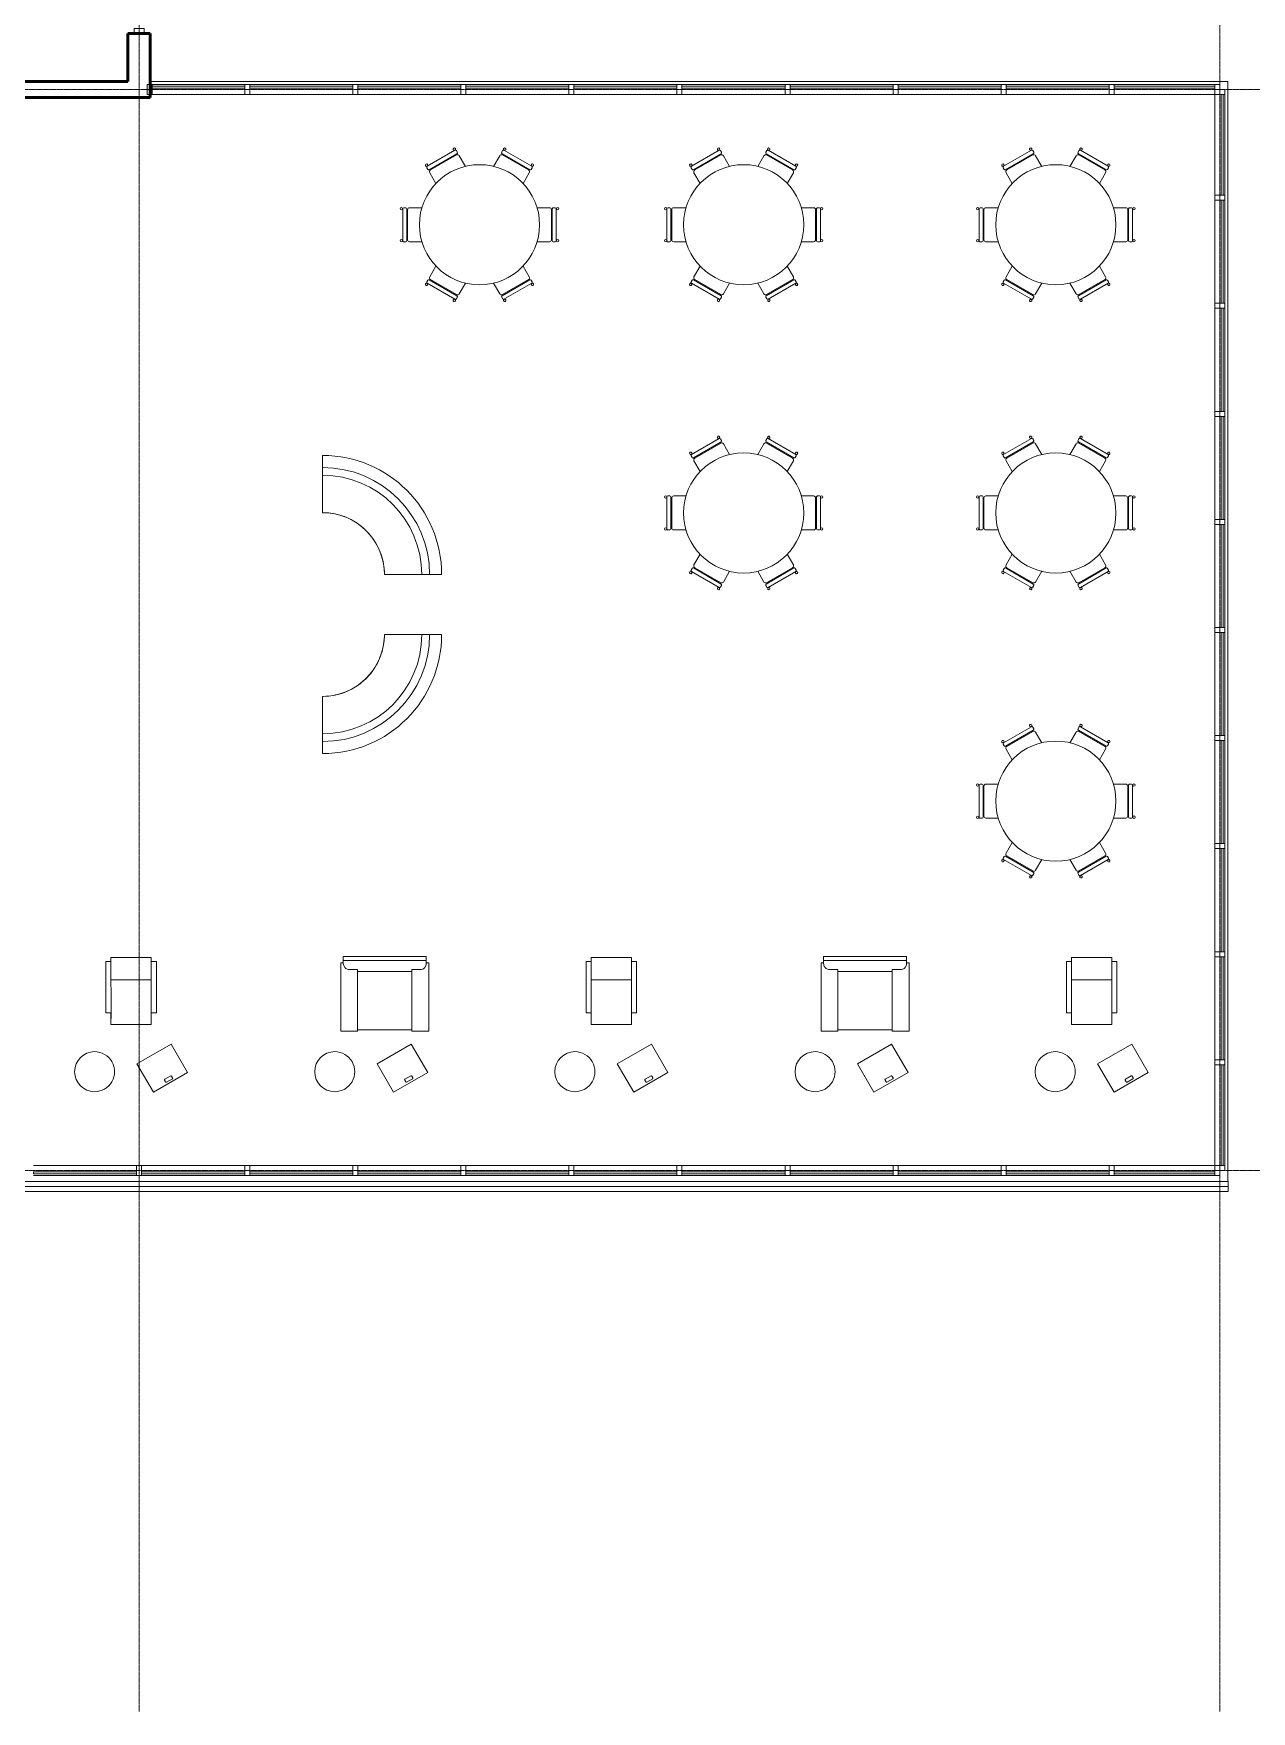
# Model space of a CAD drawing. Header units: inches. Extents: x -1714 to 6424, y -1550 to 970.
# Drawn here: x 702 to 1311, y -1043 to -205 of the extents above; entities that cross this region are included whole.
import ezdxf

# ---------------------------------------------------------------- set-up
doc = ezdxf.new("R2010")
doc.units = ezdxf.units.IN
doc.header["$MEASUREMENT"] = 0
doc.linetypes.add('Grid Line 1_2_', pattern=[0.875, 0.5, -0.125, 0.125, -0.125])
for name, color, linetype, lineweight in [('A-FLOR', 192, 'Continuous', 13), ('A-GENM', 13, 'Continuous', 9), ('A-GLAZ-CURT', 52, 'Continuous', 9), ('A-GLAZ-CWMG', 51, 'Continuous', 9), ('A-WALL', 113, 'Continuous', 13), ('I-FURN', 30, 'Continuous', 9), ('Q-SPCQ', 91, 'Continuous', 9), ('S-BEAM', 12, 'Continuous', 9), ('S-GRID', 1, 'Continuous', 9)]:
    doc.layers.add(name, color=color, linetype=linetype, lineweight=lineweight)

# ---------------------------------------------------------------- blocks, each defined once
blk = doc.blocks.new('System Panel - Glazed-1345550-L1 - Architectural')
at = {"layer": 'A-GLAZ-CURT', "lineweight": 13}
for p, q in [((23.125, 1.75), (-23.125, 1.75)), ((-23.125, 1.75), (-23.125, 0.75)), ((-23.125, 0.75), (23.125, 0.75)), ((23.125, 0.75), (23.125, 1.75))]:
    blk.add_line(p, q, dxfattribs=at)
blk = doc.blocks.new('System Panel - Glazed-1339840-L1 - Architectural')
at = {"layer": 'A-GLAZ-CURT', "lineweight": 13}
for p, q in [((25.125, 1.75), (-25.125, 1.75)), ((-25.125, 1.75), (-25.125, 0.75)), ((-25.125, 0.75), (25.125, 0.75)), ((25.125, 0.75), (25.125, 1.75))]:
    blk.add_line(p, q, dxfattribs=at)
blk = doc.blocks.new('System Panel - Glazed-1332335-L1 - Architectural')
at = {"layer": 'A-GLAZ-CURT', "lineweight": 13}
for p, q in [((25.125, 1.75), (-25.125, 1.75)), ((-25.125, 1.75), (-25.125, 0.75)), ((-25.125, 0.75), (25.125, 0.75)), ((25.125, 0.75), (25.125, 1.75))]:
    blk.add_line(p, q, dxfattribs=at)
blk = doc.blocks.new('System Panel - Glazed-1332336-L1 - Architectural')
at = {"layer": 'A-GLAZ-CURT', "lineweight": 13}
for p, q in [((25.75, 1.75), (-25.75, 1.75)), ((-25.75, 1.75), (-25.75, 0.75)), ((-25.75, 0.75), (25.75, 0.75)), ((25.75, 0.75), (25.75, 1.75))]:
    blk.add_line(p, q, dxfattribs=at)
blk = doc.blocks.new('System Panel - Glazed-1332247-L1 - Architectural')
at = {"layer": 'A-GLAZ-CURT', "lineweight": 13}
for p, q in [((25.75, 1.75), (-25.75, 1.75)), ((-25.75, 1.75), (-25.75, 0.75)), ((-25.75, 0.75), (25.75, 0.75)), ((25.75, 0.75), (25.75, 1.75))]:
    blk.add_line(p, q, dxfattribs=at)
blk = doc.blocks.new('System Panel - Glazed-1332286-L1 - Architectural')
at = {"layer": 'A-GLAZ-CURT', "lineweight": 13}
for p, q in [((25.125, 1.75), (-25.125, 1.75)), ((-25.125, 1.75), (-25.125, 0.75)), ((-25.125, 0.75), (25.125, 0.75)), ((25.125, 0.75), (25.125, 1.75))]:
    blk.add_line(p, q, dxfattribs=at)
blk = doc.blocks.new('Rectangular Mullion - 2_5_ x 5_ rectangular-1332245-L1 - Architectural')
at = {"layer": 'A-GLAZ-CWMG'}
for p, q in [((1292.65, -339.54), (1292.65, -288.04)), ((1297.65, -288.04), (1297.65, -339.54))]:
    blk.add_line(p, q, dxfattribs=at)
blk = doc.blocks.new('Rectangular Mullion - 2_5_ x 5_ rectangular-1332264-L1 - Architectural')
at = {"layer": 'A-GLAZ-CWMG'}
for p, q in [((1292.65, -770.29), (1292.65, -720.04)), ((1297.65, -720.04), (1297.65, -770.29))]:
    blk.add_line(p, q, dxfattribs=at)
blk = doc.blocks.new('Rectangular Mullion - 2_5_ x 5_ rectangular-1332234-L1 - Architectural')
at = {"layer": 'A-GLAZ-CWMG', "lineweight": 20}
for p, q in [((-1.25, 2.5), (1.25, 2.5)), ((-1.25, -2.5), (-1.25, 2.5)), ((1.25, 2.5), (1.25, -2.5)), ((1.25, -2.5), (-1.25, -2.5))]:
    blk.add_line(p, q, dxfattribs=at)
blk = doc.blocks.new('Rectangular Mullion - 2_5_ x 5_ rectangular-1332267-L1 - Architectural')
at = {"layer": 'A-GLAZ-CWMG', "lineweight": 20}
for p, q in [((0, 2.5), (-2.5, 2.5)), ((-2.5, 2.5), (-2.5, -2.5)), ((0, -2.5), (0, 2.5)), ((-2.5, -2.5), (0, -2.5))]:
    blk.add_line(p, q, dxfattribs=at)
blk = doc.blocks.new('Rectangular Mullion - 2_5_ x 5_ rectangular-1332277-L1 - Architectural')
at = {"layer": 'A-GLAZ-CWMG', "lineweight": 20}
for p, q in [((-2.5, 2.5), (0, 2.5)), ((-2.5, -2.5), (-2.5, 2.5)), ((0, 2.5), (0, -2.5)), ((0, -2.5), (-2.5, -2.5))]:
    blk.add_line(p, q, dxfattribs=at)
blk = doc.blocks.new('Rectangular Mullion - 2_5_ x 5_ rectangular-1332330-L1 - Architectural')
at = {"layer": 'A-GLAZ-CWMG'}
for p, q in [((1292.65, -393.54), (1292.65, -342.04)), ((1297.65, -393.54), (1297.65, -342.04))]:
    blk.add_line(p, q, dxfattribs=at)
blk = doc.blocks.new('Rectangular Mullion - 2_5_ x 5_ rectangular-1332334-L1 - Architectural')
at = {"layer": 'A-GLAZ-CWMG'}
for p, q in [((1292.65, -285.54), (1292.65, -235.29)), ((1297.65, -285.54), (1297.65, -235.29))]:
    blk.add_line(p, q, dxfattribs=at)
blk = doc.blocks.new('System Panel - Glazed-1339775-L1 - Architectural')
at = {"layer": 'A-GLAZ-CURT', "lineweight": 13}
for p, q in [((25.75, 1.75), (-25.75, 1.75)), ((-25.75, 1.75), (-25.75, 0.75)), ((-25.75, 0.75), (25.75, 0.75)), ((25.75, 0.75), (25.75, 1.75))]:
    blk.add_line(p, q, dxfattribs=at)
blk = doc.blocks.new('System Panel - Glazed-1339728-L1 - Architectural')
at = {"layer": 'A-GLAZ-CURT', "lineweight": 13}
for p, q in [((25.75, 1.75), (-25.75, 1.75)), ((-25.75, 1.75), (-25.75, 0.75)), ((-25.75, 0.75), (25.75, 0.75)), ((25.75, 0.75), (25.75, 1.75))]:
    blk.add_line(p, q, dxfattribs=at)
blk = doc.blocks.new('Rectangular Mullion - 2_5_ x 5_ rectangular-1339831-L1 - Architectural')
at = {"layer": 'A-GLAZ-CWMG', "lineweight": 20}
for p, q in [((0, 2.5), (-2.5, 2.5)), ((-2.5, 2.5), (-2.5, -2.5)), ((0, -2.5), (0, 2.5)), ((-2.5, -2.5), (0, -2.5))]:
    blk.add_line(p, q, dxfattribs=at)
blk = doc.blocks.new('Rectangular Mullion - 2_5_ x 5_ rectangular-1339687-L1 - Architectural')
at = {"layer": 'A-GLAZ-CWMG', "lineweight": 20}
for p, q in [((-1.25, 2.5), (1.25, 2.5)), ((-1.25, -2.5), (-1.25, 2.5)), ((1.25, 2.5), (1.25, -2.5)), ((1.25, -2.5), (-1.25, -2.5))]:
    blk.add_line(p, q, dxfattribs=at)
blk = doc.blocks.new('Rectangular Mullion - 2_5_ x 5_ rectangular-1345549-L1 - Architectural')
at = {"layer": 'A-GLAZ-CWMG'}
for p, q in [((807.9, -230.29), (761.65, -230.29)), ((807.9, -235.29), (761.65, -235.29))]:
    blk.add_line(p, q, dxfattribs=at)
blk = doc.blocks.new('Rectangular Mullion - 2_5_ x 5_ rectangular-1361191-L1 - Architectural')
at = {"layer": 'A-GLAZ-CWMG', "lineweight": 20}
for p, q in [((0, 2.5), (-2.5, 2.5)), ((-2.5, 2.5), (-2.5, -2.5)), ((0, -2.5), (0, 2.5)), ((-2.5, -2.5), (0, -2.5))]:
    blk.add_line(p, q, dxfattribs=at)
blk = doc.blocks.new('Kawneer Versoleil Sunshade - 6_ Blade At 5_-1418622-L1 - Architectural')
at = {"layer": 'A-GENM'}
for p, q in [((723.41, 2.5), (-716.79, 2.5)), ((723.41, 2.5), (-716.79, 2.5)), ((723.41, -2.5), (723.41, 2.5)), ((-716.79, -2.5), (723.41, -2.5))]:
    blk.add_line(p, q, dxfattribs=at)
at = {"layer": 'S-BEAM'}
for p, q in [((723.41, 2.5), (-716.79, 2.5)), ((-716.79, 0), (723.41, 0)), ((723.41, -2.5), (723.41, 2.5)), ((-716.79, -2.5), (723.41, -2.5))]:
    blk.add_line(p, q, dxfattribs=at)
blk = doc.blocks.new('Chair _1_ - Chair _1_-1470539-L1 - Architectural')
at = {"layer": 'I-FURN'}
for p, q in [((-12.6, -2.02), (-12.6, -27.63)), ((-10.04, -2.02), (-12.6, -2.02)), ((-12.6, -2.02), (-12.6, -27.63)), ((-10.04, -2.02), (-12.6, -2.02)), ((10.04, -0.05), (-10.04, 0)), ((-10.04, 0), (-10.04, -2.02)), ((10.04, -0.05), (-10.04, 0)), ((-10.04, 0), (-10.04, -2.02)), ((-10.04, -2.02), (-10, -27.63)), ((10.04, -2.02), (10.04, -0.05)), ((10.04, -2.02), (10.04, -0.05)), ((12.64, -2.02), (10.04, -2.02)), ((12.64, -2.02), (10.04, -2.02)), ((10.04, -2.02), (10.04, -27.63)), ((12.64, -27.63), (12.64, -2.02)), ((12.64, -27.63), (12.64, -2.02)), ((10.04, -11.17), (-10.03, -11.17)), ((-12.6, -27.63), (-10.04, -27.63)), ((-12.6, -27.63), (-10, -27.63)), ((-10.04, -27.63), (-10.04, -33.46)), ((-10, -27.63), (-10.04, -33.46)), ((-10.04, -33.46), (10.04, -33.46)), ((-10.04, -33.46), (10.04, -33.46)), ((10.04, -33.46), (10.04, -27.63)), ((10.04, -27.63), (12.64, -27.63)), ((10.04, -33.46), (10.04, -27.63)), ((10.04, -27.63), (12.64, -27.63))]:
    blk.add_line(p, q, dxfattribs=at)
blk = doc.blocks.new('Table-Teknion-DNA_Laptop_Table - DNA Freestanding Laptop-1456984-L1 - Architectural')
at = {"layer": 'I-FURN'}
for p, q in [((9.84, 8.24), (-9.84, 8.24)), ((-9.84, 8.24), (-9.84, -8.24)), ((-2.02, 5.74), (-2.02, 6.81)), ((-1.73, 7.1), (1.71, 7.1)), ((1.71, 5.45), (-1.73, 5.45)), ((2, 6.81), (2, 5.74)), ((9.84, -8.24), (9.84, 8.24)), ((-9.84, -8.24), (9.84, -8.24))]:
    blk.add_line(p, q, dxfattribs=at)
for centre, start, end in [((-1.73, 6.81), 90, 180), ((-1.73, 5.74), 180, 270), ((1.71, 6.81), 0, 90), ((1.71, 5.74), 270, 0)]:
    blk.add_arc(centre, 0.289, start, end, dxfattribs=at)
blk = doc.blocks.new('Nemschoff_Steps_866-T7_TableFreestanding - Left Stand -T8-1456986-L1 - Architectural')
at = {"layer": 'I-FURN'}
for start, end in [(360, 180), (180, 360)]:
    blk.add_arc((0, 0), 10, start, end, dxfattribs=at)
blk = doc.blocks.new('Chair-Viper - Chair-1456982-L1 - Architectural')
at = {"layer": 'I-FURN'}
for p, q in [((-20.75, 0.56), (-20.75, -2.54)), ((-20.75, 0.56), (20.75, 0.56)), ((20.75, -2.54), (20.75, 0.56)), ((-22, -36.79), (-22, -2.54)), ((-22, -2.54), (-20.75, -2.54)), ((-20.75, -1.44), (20.75, -1.44)), ((-13.59, -5.88), (-18.14, -5.88)), ((-13.59, -36.1), (-13.59, -5.88)), ((-13.59, -6.88), (13.59, -6.88)), ((13.59, -36.1), (13.59, -5.88)), ((13.59, -5.88), (18.25, -5.88)), ((22, -2.54), (20.75, -2.54)), ((22, -36.79), (22, -2.54)), ((-13.59, -36.79), (-22, -36.79)), ((13.59, -36.1), (-13.59, -36.1)), ((-13.59, -36.1), (-13.59, -36.79)), ((13.59, -36.1), (13.59, -36.79)), ((13.59, -36.79), (22, -36.79))]:
    blk.add_line(p, q, dxfattribs=at)
for centre, radius, start, end in [((-16.21, -2.54), 4.54, 180, 203.67107), ((-18.14, -3.48), 2.4, 201.61679, 270), ((18.25, -3.64), 2.24, 270, 341.12025), ((13.19, -1.91), 7.59, 341.12025, 355.20868)]:
    blk.add_arc(centre, radius, start, end, dxfattribs=at)
blk = doc.blocks.new('M_Table-Dining Round w Chairs - 1525mm Diameter-1461649-L1 - Architectural')
at = {"layer": 'I-FURN'}
for start, end in [(90, 270), (270, 90)]:
    blk.add_arc((4.08, -7.28), 30.02, start, end, dxfattribs=at)
blk = doc.blocks.new('M_Chair-Breuer - M_Chair-Breuer-1461655-L1 - Architectural')
at = {"layer": 'I-FURN'}
for p, q in [((-8.5, 1.16), (-8.5, -5)), ((8.5, -5), (8.5, 1.21)), ((-8.5, -6.94), (-8.5, -7.9)), ((8, -6.44), (-8, -6.44)), ((-7.5, -6), (7.5, -6)), ((8.5, -7.9), (8.5, -6.94)), ((-8, -8.4), (8, -8.4))]:
    blk.add_line(p, q, dxfattribs=at)
for centre, radius, start, end in [((-7.5, -5), 1, 180, 270), ((-8, -6.94), 0.5, 90, 180), ((-8, -7.9), 0.5, 180, 270), ((7.5, -5), 1, 270, 360), ((8, -6.94), 0.5, 360, 90), ((8, -7.9), 0.5, 270, 0), ((-8.01, -9.08), 0.593, 360, 180), ((-8.01, -9.08), 0.593, 180, 360), ((8.02, -9.08), 0.593, 360, 180), ((8.02, -9.08), 0.593, 180, 360)]:
    blk.add_arc(centre, radius, start, end, dxfattribs=at)
blk = doc.blocks.new('M_Chair-Breuer - M_Chair-Breuer-V2-L1 - Architectural')
at = {"layer": 'I-FURN'}
for p, q in [((-8.5, 1.21), (-8.5, -5)), ((8.5, -5), (8.5, 1.16)), ((-8.5, -6.94), (-8.5, -7.9)), ((8, -6.44), (-8, -6.44)), ((-7.5, -6), (7.5, -6)), ((8.5, -7.9), (8.5, -6.94)), ((-8, -8.4), (8, -8.4))]:
    blk.add_line(p, q, dxfattribs=at)
for centre, radius, start, end in [((-7.5, -5), 1, 180, 270), ((-8, -6.94), 0.5, 90, 180), ((-8, -7.9), 0.5, 180, 270), ((7.5, -5), 1, 270, 360), ((8, -6.94), 0.5, 360, 90), ((8, -7.9), 0.5, 270, 0), ((-8.01, -9.08), 0.593, 360, 180), ((-8.01, -9.08), 0.593, 180, 360), ((8.02, -9.08), 0.593, 360, 180), ((8.02, -9.08), 0.593, 180, 360)]:
    blk.add_arc(centre, radius, start, end, dxfattribs=at)
blk = doc.blocks.new('M_Chair-Breuer - M_Chair-Breuer-V3-L1 - Architectural')
at = {"layer": 'I-FURN'}
for p, q in [((-8.5, 1.2), (-8.5, -5)), ((8.5, -5), (8.5, 1.2)), ((-8.5, -6.94), (-8.5, -7.9)), ((8, -6.44), (-8, -6.44)), ((-7.5, -6), (7.5, -6)), ((8.5, -7.9), (8.5, -6.94)), ((-8, -8.4), (8, -8.4))]:
    blk.add_line(p, q, dxfattribs=at)
for centre, radius, start, end in [((-7.5, -5), 1, 180, 270), ((-8, -6.94), 0.5, 90, 180), ((-8, -7.9), 0.5, 180, 270), ((7.5, -5), 1, 270, 360), ((8, -6.94), 0.5, 360, 90), ((8, -7.9), 0.5, 270, 0), ((-8.01, -9.08), 0.593, 360, 180), ((-8.01, -9.08), 0.593, 180, 360), ((8.02, -9.08), 0.593, 360, 180), ((8.02, -9.08), 0.593, 180, 360)]:
    blk.add_arc(centre, radius, start, end, dxfattribs=at)
blk = doc.blocks.new('Modern_Modular_Sofa_10378 - Couch-1462807-L1 - Architectural')
at = {"layer": 'I-FURN'}
for p, q in [((-53.78, 78.49), (-47.75, 78.49)), ((-47.75, 78.49), (-43.85, 78.49)), ((-43.85, 78.49), (-25.6, 78.49)), ((-25.18, 78.49), (-25.6, 78.49)), ((5.71, 47.18), (5.71, 47.6)), ((5.71, 47.18), (5.71, 28.93)), ((5.71, 28.93), (5.71, 25.03)), ((5.71, 25.03), (5.71, 19))]:
    blk.add_line(p, q, dxfattribs=at)
at = {"layer": 'I-FURN', "flags": 128}
blk.add_lwpolyline([(5.71, 47.6), (4.47, 47.62), (3.24, 47.7), (2.01, 47.82), (0.79, 47.99), (-0.43, 48.22), (-1.63, 48.49), (-2.83, 48.8), (-4.01, 49.17), (-5.17, 49.58), (-6.32, 50.04), (-7.45, 50.54), (-8.56, 51.09), (-9.64, 51.68), (-10.7, 52.32), (-11.73, 53), (-12.74, 53.71), (-13.71, 54.47), (-14.66, 55.27), (-15.57, 56.1), (-16.45, 56.97), (-17.29, 57.87), (-18.1, 58.81), (-18.87, 59.78), (-19.6, 60.77), (-20.28, 61.8), (-20.93, 62.85), (-21.53, 63.93), (-22.09, 65.03), (-22.61, 66.15), (-23.08, 67.3), (-23.51, 68.46), (-23.88, 69.63), (-24.21, 70.82), (-24.5, 72.03), (-24.73, 73.24), (-24.92, 74.46), (-25.05, 75.69), (-25.14, 76.92), (-25.18, 78.16), (-25.18, 78.49)], dxfattribs=at)
at = {"layer": 'I-FURN'}
for radius in [59.49, 53.46, 49.56, 30.89]:
    blk.add_arc((5.71, 78.49), radius, 180, 270, dxfattribs=at)

msp = doc.modelspace()

# ---------------------------------------------------------------- linework, layer by layer
at = {"layer": 'A-FLOR'}
for p, q in [((1299.14921, -228.78996), (760.71171, -228.78996)), ((1299.14921, -778.35246), (1299.14921, -228.78996))]:
    msp.add_line(p, q, dxfattribs=at)
at = {"layer": 'A-WALL', "lineweight": 50}
for p, q in [((760.71171, -204.77314), (749.58671, -204.77314)), ((749.58671, -204.77314), (749.58671, -228.78996)), ((760.71171, -236.78996), (760.71171, -204.77314)), ((749.58671, -228.78996), (39.14921, -228.78996)), ((-17.22579, -236.78996), (760.71171, -236.78996))]:
    msp.add_line(p, q, dxfattribs=at)
at = {"layer": 'S-GRID', "linetype": 'Grid Line 1_2_'}
for p, q in [((755.14921, -1043.15403), (755.14921, 921.90597)), ((1295.14921, -1043.15403), (1295.14921, 921.90597)), ((-1714.24651, -232.78996), (1936.33324, -232.78996)), ((-1714.24651, -772.78996), (1936.33324, -772.78996))]:
    msp.add_line(p, q, dxfattribs=at)

# ---------------------------------------------------------------- block references
at = {"layer": 'A-GLAZ-CURT'}
for name, p in [('System Panel - Glazed-1345550-L1 - Architectural', (784.77421, -232.78996)), ('System Panel - Glazed-1332247-L1 - Architectural', (836.14921, -232.78996)), ('System Panel - Glazed-1332336-L1 - Architectural', (890.14921, -232.78996)), ('System Panel - Glazed-1332247-L1 - Architectural', (944.14921, -232.78996)), ('System Panel - Glazed-1332336-L1 - Architectural', (998.14921, -232.78996)), ('System Panel - Glazed-1332247-L1 - Architectural', (1052.14921, -232.78996)), ('System Panel - Glazed-1332336-L1 - Architectural', (1106.14921, -232.78996)), ('System Panel - Glazed-1332247-L1 - Architectural', (1160.14921, -232.78996)), ('System Panel - Glazed-1332336-L1 - Architectural', (1214.14921, -232.78996)), ('System Panel - Glazed-1332286-L1 - Architectural', (1267.52421, -232.78996))]:
    msp.add_blockref(name, p, dxfattribs=at)
for name, p, rotation in [('System Panel - Glazed-1332335-L1 - Architectural', (1295.14921, -260.41496), 269.9999999999998), ('System Panel - Glazed-1332247-L1 - Architectural', (1295.14921, -313.78996), 269.9999999999998), ('System Panel - Glazed-1332336-L1 - Architectural', (1295.14921, -367.78996), 269.9999999999998), ('System Panel - Glazed-1332247-L1 - Architectural', (1295.14921, -421.78996), 269.9999999999998), ('System Panel - Glazed-1332336-L1 - Architectural', (1295.14921, -475.78996), 269.9999999999998), ('System Panel - Glazed-1332247-L1 - Architectural', (1295.14921, -529.78996), 269.9999999999998), ('System Panel - Glazed-1332336-L1 - Architectural', (1295.14921, -583.78996), 269.9999999999998), ('System Panel - Glazed-1332247-L1 - Architectural', (1295.14921, -637.78996), 269.9999999999998), ('System Panel - Glazed-1332336-L1 - Architectural', (1295.14921, -691.78996), 269.9999999999998), ('System Panel - Glazed-1332286-L1 - Architectural', (1295.14921, -745.16496), 269.9999999999998), ('System Panel - Glazed-1339775-L1 - Architectural', (728.14921, -772.78996), 180), ('System Panel - Glazed-1339728-L1 - Architectural', (782.14921, -772.78996), 180), ('System Panel - Glazed-1339775-L1 - Architectural', (836.14921, -772.78996), 180), ('System Panel - Glazed-1339728-L1 - Architectural', (890.14921, -772.78996), 180), ('System Panel - Glazed-1339775-L1 - Architectural', (944.14921, -772.78996), 180), ('System Panel - Glazed-1339728-L1 - Architectural', (998.14921, -772.78996), 180), ('System Panel - Glazed-1339775-L1 - Architectural', (1052.14921, -772.78996), 180), ('System Panel - Glazed-1339728-L1 - Architectural', (1106.14921, -772.78996), 180), ('System Panel - Glazed-1339775-L1 - Architectural', (1160.14921, -772.78996), 180), ('System Panel - Glazed-1339728-L1 - Architectural', (1214.14921, -772.78996), 180), ('System Panel - Glazed-1339840-L1 - Architectural', (1267.52421, -772.78996), 180)]:
    msp.add_blockref(name, p, dxfattribs=dict(at, rotation=rotation))
at = {"layer": 'A-GLAZ-CWMG'}
for name, p, rotation in [('Rectangular Mullion - 2_5_ x 5_ rectangular-1361191-L1 - Architectural', (755.14921, -204.77314), 269.9999999999997), ('Rectangular Mullion - 2_5_ x 5_ rectangular-1332267-L1 - Architectural', (759.14921, -232.78996), 180), ('Rectangular Mullion - 2_5_ x 5_ rectangular-1332245-L1 - Architectural', (522.35924, -1527.93917), 90), ('Rectangular Mullion - 2_5_ x 5_ rectangular-1332330-L1 - Architectural', (522.35924, -1527.93917), 89.99999999999982), ('Rectangular Mullion - 2_5_ x 5_ rectangular-1332245-L1 - Architectural', (630.35924, -1527.93917), 90), ('Rectangular Mullion - 2_5_ x 5_ rectangular-1332330-L1 - Architectural', (630.35924, -1527.93917), 89.99999999999977), ('Rectangular Mullion - 2_5_ x 5_ rectangular-1332245-L1 - Architectural', (738.35924, -1527.93917), 90), ('Rectangular Mullion - 2_5_ x 5_ rectangular-1332330-L1 - Architectural', (738.35924, -1527.93917), 89.99999999999982), ('Rectangular Mullion - 2_5_ x 5_ rectangular-1332245-L1 - Architectural', (846.35924, -1527.93917), 90), ('Rectangular Mullion - 2_5_ x 5_ rectangular-1332330-L1 - Architectural', (846.35924, -1527.93917), 89.99999999999982), ('Rectangular Mullion - 2_5_ x 5_ rectangular-1332264-L1 - Architectural', (522.35924, -1527.93917), 90), ('Rectangular Mullion - 2_5_ x 5_ rectangular-1332267-L1 - Architectural', (1295.14921, -232.78996), 89.99999999999986), ('Rectangular Mullion - 2_5_ x 5_ rectangular-1332330-L1 - Architectural', (1095.93917, 522.35924), 269.9999999999998), ('Rectangular Mullion - 2_5_ x 5_ rectangular-1332245-L1 - Architectural', (1095.93917, 522.35924), 270), ('Rectangular Mullion - 2_5_ x 5_ rectangular-1332330-L1 - Architectural', (1203.93917, 522.35924), 269.9999999999998), ('Rectangular Mullion - 2_5_ x 5_ rectangular-1332245-L1 - Architectural', (1203.93917, 522.35924), 270), ('Rectangular Mullion - 2_5_ x 5_ rectangular-1332330-L1 - Architectural', (1311.93917, 522.35924), 269.9999999999998), ('Rectangular Mullion - 2_5_ x 5_ rectangular-1332245-L1 - Architectural', (1311.93917, 522.35924), 270), ('Rectangular Mullion - 2_5_ x 5_ rectangular-1332330-L1 - Architectural', (1419.93917, 522.35924), 269.9999999999998), ('Rectangular Mullion - 2_5_ x 5_ rectangular-1332245-L1 - Architectural', (1419.93917, 522.35924), 270), ('Rectangular Mullion - 2_5_ x 5_ rectangular-1332330-L1 - Architectural', (1527.93917, 522.35924), 269.9999999999998), ('Rectangular Mullion - 2_5_ x 5_ rectangular-1332245-L1 - Architectural', (1527.93917, 522.35924), 270), ('Rectangular Mullion - 2_5_ x 5_ rectangular-1332334-L1 - Architectural', (1527.93917, 522.35924), 270)]:
    msp.add_blockref(name, p, dxfattribs=dict(at, rotation=rotation))
for name, p in [('Rectangular Mullion - 2_5_ x 5_ rectangular-1345549-L1 - Architectural', (0, 0)), ('Rectangular Mullion - 2_5_ x 5_ rectangular-1332334-L1 - Architectural', (0, 0)), ('Rectangular Mullion - 2_5_ x 5_ rectangular-1332245-L1 - Architectural', (0, 0)), ('Rectangular Mullion - 2_5_ x 5_ rectangular-1332330-L1 - Architectural', (0, 0)), ('Rectangular Mullion - 2_5_ x 5_ rectangular-1332245-L1 - Architectural', (0, -108)), ('Rectangular Mullion - 2_5_ x 5_ rectangular-1332330-L1 - Architectural', (0, -108)), ('Rectangular Mullion - 2_5_ x 5_ rectangular-1332245-L1 - Architectural', (0, -216)), ('Rectangular Mullion - 2_5_ x 5_ rectangular-1332330-L1 - Architectural', (0, -216)), ('Rectangular Mullion - 2_5_ x 5_ rectangular-1332245-L1 - Architectural', (0, -324)), ('Rectangular Mullion - 2_5_ x 5_ rectangular-1332330-L1 - Architectural', (0, -324)), ('Rectangular Mullion - 2_5_ x 5_ rectangular-1332264-L1 - Architectural', (0, 0)), ('Rectangular Mullion - 2_5_ x 5_ rectangular-1339831-L1 - Architectural', (1295.14921, -772.78996))]:
    msp.add_blockref(name, p, dxfattribs=at)
at = {"layer": 'A-GLAZ-CWMG', "extrusion": (0, 0, -1)}
for name, p, rotation in [('Rectangular Mullion - 2_5_ x 5_ rectangular-1332234-L1 - Architectural', (-809.14921, -232.78996), 180), ('Rectangular Mullion - 2_5_ x 5_ rectangular-1332234-L1 - Architectural', (-863.14921, -232.78996), 180), ('Rectangular Mullion - 2_5_ x 5_ rectangular-1332234-L1 - Architectural', (-917.14921, -232.78996), 180), ('Rectangular Mullion - 2_5_ x 5_ rectangular-1332234-L1 - Architectural', (-971.14921, -232.78996), 180), ('Rectangular Mullion - 2_5_ x 5_ rectangular-1332234-L1 - Architectural', (-1025.14921, -232.78996), 180), ('Rectangular Mullion - 2_5_ x 5_ rectangular-1332234-L1 - Architectural', (-1079.14921, -232.78996), 180), ('Rectangular Mullion - 2_5_ x 5_ rectangular-1332234-L1 - Architectural', (-1133.14921, -232.78996), 180), ('Rectangular Mullion - 2_5_ x 5_ rectangular-1332234-L1 - Architectural', (-1187.14921, -232.78996), 180), ('Rectangular Mullion - 2_5_ x 5_ rectangular-1332234-L1 - Architectural', (-1241.14921, -232.78996), 180), ('Rectangular Mullion - 2_5_ x 5_ rectangular-1332277-L1 - Architectural', (-1295.14921, -232.78996), 180), ('Rectangular Mullion - 2_5_ x 5_ rectangular-1332234-L1 - Architectural', (-1295.14921, -286.78996), 270.0000000000002), ('Rectangular Mullion - 2_5_ x 5_ rectangular-1332234-L1 - Architectural', (-1295.14921, -340.78996), 270.0000000000002), ('Rectangular Mullion - 2_5_ x 5_ rectangular-1332234-L1 - Architectural', (-1295.14921, -394.78996), 270.0000000000002), ('Rectangular Mullion - 2_5_ x 5_ rectangular-1332234-L1 - Architectural', (-1295.14921, -448.78996), 270.0000000000002), ('Rectangular Mullion - 2_5_ x 5_ rectangular-1332234-L1 - Architectural', (-1295.14921, -502.78996), 270.0000000000002), ('Rectangular Mullion - 2_5_ x 5_ rectangular-1332234-L1 - Architectural', (-1295.14921, -556.78996), 270.0000000000002), ('Rectangular Mullion - 2_5_ x 5_ rectangular-1332234-L1 - Architectural', (-1295.14921, -610.78996), 270.0000000000002), ('Rectangular Mullion - 2_5_ x 5_ rectangular-1332234-L1 - Architectural', (-1295.14921, -664.78996), 270.0000000000002), ('Rectangular Mullion - 2_5_ x 5_ rectangular-1332234-L1 - Architectural', (-1295.14921, -718.78996), 270.0000000000002), ('Rectangular Mullion - 2_5_ x 5_ rectangular-1332277-L1 - Architectural', (-1295.14921, -772.78996), 270.0000000000002)]:
    msp.add_blockref(name, p, dxfattribs=dict(at, rotation=rotation))
for p in [(-755.14921, -772.78996), (-809.14921, -772.78996), (-863.14921, -772.78996), (-917.14921, -772.78996), (-971.14921, -772.78996), (-1025.14921, -772.78996), (-1079.14921, -772.78996), (-1133.14921, -772.78996), (-1187.14921, -772.78996), (-1241.14921, -772.78996)]:
    msp.add_blockref('Rectangular Mullion - 2_5_ x 5_ rectangular-1339687-L1 - Architectural', p, dxfattribs=at)
at = {"layer": 'I-FURN'}
for name, p, rotation in [('M_Chair-Breuer - M_Chair-Breuer-V2-L1 - Architectural', (910.26455, -274.37575), 209.9999999999961), ('M_Chair-Breuer - M_Chair-Breuer-1461655-L1 - Architectural', (940.20623, -274.37577), 149.9999999999958), ('M_Chair-Breuer - M_Chair-Breuer-V2-L1 - Architectural', (1042.26455, -274.37575), 209.9999999999961), ('M_Chair-Breuer - M_Chair-Breuer-1461655-L1 - Architectural', (1072.20623, -274.37577), 149.9999999999958), ('M_Chair-Breuer - M_Chair-Breuer-V2-L1 - Architectural', (1198.26455, -274.37575), 209.9999999999961), ('M_Chair-Breuer - M_Chair-Breuer-1461655-L1 - Architectural', (1228.20623, -274.37577), 149.9999999999958), ('M_Table-Dining Round w Chairs - 1525mm Diameter-1461649-L1 - Architectural', (917.95669, -304.38798), 89.9999999999999), ('M_Table-Dining Round w Chairs - 1525mm Diameter-1461649-L1 - Architectural', (1049.95669, -304.38798), 89.9999999999999), ('M_Table-Dining Round w Chairs - 1525mm Diameter-1461649-L1 - Architectural', (1205.95669, -304.38798), 89.9999999999999), ('M_Chair-Breuer - M_Chair-Breuer-V3-L1 - Architectural', (895.2937, -300.306), 269.999999999996), ('M_Chair-Breuer - M_Chair-Breuer-V3-L1 - Architectural', (955.17705, -300.30602), 89.99999999999548), ('M_Chair-Breuer - M_Chair-Breuer-V3-L1 - Architectural', (1027.2937, -300.306), 269.999999999996), ('M_Chair-Breuer - M_Chair-Breuer-V3-L1 - Architectural', (1087.17705, -300.30602), 89.99999999999548), ('M_Chair-Breuer - M_Chair-Breuer-V3-L1 - Architectural', (1183.2937, -300.306), 269.999999999996), ('M_Chair-Breuer - M_Chair-Breuer-V3-L1 - Architectural', (1243.17705, -300.30602), 89.99999999999548), ('M_Chair-Breuer - M_Chair-Breuer-1461655-L1 - Architectural', (910.26453, -326.23626), 329.999999999996), ('M_Chair-Breuer - M_Chair-Breuer-V2-L1 - Architectural', (940.2062, -326.23627), 29.9999999999959), ('M_Chair-Breuer - M_Chair-Breuer-1461655-L1 - Architectural', (1042.26453, -326.23626), 329.999999999996), ('M_Chair-Breuer - M_Chair-Breuer-V2-L1 - Architectural', (1072.2062, -326.23627), 29.9999999999959), ('M_Chair-Breuer - M_Chair-Breuer-1461655-L1 - Architectural', (1198.26453, -326.23626), 329.999999999996), ('M_Chair-Breuer - M_Chair-Breuer-V2-L1 - Architectural', (1228.2062, -326.23627), 29.9999999999959), ('M_Chair-Breuer - M_Chair-Breuer-V2-L1 - Architectural', (1042.26455, -418.37575), 209.9999999999961), ('M_Chair-Breuer - M_Chair-Breuer-1461655-L1 - Architectural', (1072.20623, -418.37577), 149.9999999999958), ('M_Chair-Breuer - M_Chair-Breuer-V2-L1 - Architectural', (1198.26455, -418.37575), 209.9999999999961), ('M_Chair-Breuer - M_Chair-Breuer-1461655-L1 - Architectural', (1228.20623, -418.37577), 149.9999999999958), ('Modern_Modular_Sofa_10378 - Couch-1462807-L1 - Architectural', (852.55051, -396.57162), 180), ('M_Table-Dining Round w Chairs - 1525mm Diameter-1461649-L1 - Architectural', (1049.95669, -448.38798), 89.9999999999999), ('M_Table-Dining Round w Chairs - 1525mm Diameter-1461649-L1 - Architectural', (1205.95669, -448.38798), 89.9999999999999), ('M_Chair-Breuer - M_Chair-Breuer-V3-L1 - Architectural', (1027.2937, -444.306), 269.999999999996), ('M_Chair-Breuer - M_Chair-Breuer-V3-L1 - Architectural', (1087.17705, -444.30602), 89.99999999999548), ('M_Chair-Breuer - M_Chair-Breuer-V3-L1 - Architectural', (1183.2937, -444.306), 269.999999999996), ('M_Chair-Breuer - M_Chair-Breuer-V3-L1 - Architectural', (1243.17705, -444.30602), 89.99999999999548), ('M_Chair-Breuer - M_Chair-Breuer-1461655-L1 - Architectural', (1042.26453, -470.23626), 329.999999999996), ('M_Chair-Breuer - M_Chair-Breuer-V2-L1 - Architectural', (1072.2062, -470.23627), 29.9999999999959), ('M_Chair-Breuer - M_Chair-Breuer-1461655-L1 - Architectural', (1198.26453, -470.23626), 329.999999999996), ('M_Chair-Breuer - M_Chair-Breuer-V2-L1 - Architectural', (1228.2062, -470.23627), 29.9999999999959), ('Modern_Modular_Sofa_10378 - Couch-1462807-L1 - Architectural', (925.33099, -510.76925), 89.99999999999999), ('M_Chair-Breuer - M_Chair-Breuer-V2-L1 - Architectural', (1198.26455, -562.37575), 209.9999999999961), ('M_Chair-Breuer - M_Chair-Breuer-1461655-L1 - Architectural', (1228.20623, -562.37577), 149.9999999999958), ('M_Table-Dining Round w Chairs - 1525mm Diameter-1461649-L1 - Architectural', (1205.95669, -592.38798), 89.9999999999999), ('M_Chair-Breuer - M_Chair-Breuer-V3-L1 - Architectural', (1183.2937, -588.306), 269.999999999996), ('M_Chair-Breuer - M_Chair-Breuer-V3-L1 - Architectural', (1243.17705, -588.30602), 89.99999999999548), ('M_Chair-Breuer - M_Chair-Breuer-1461655-L1 - Architectural', (1198.26453, -614.23626), 329.999999999996), ('M_Chair-Breuer - M_Chair-Breuer-V2-L1 - Architectural', (1228.2062, -614.23627), 29.9999999999959), ('Table-Teknion-DNA_Laptop_Table - DNA Freestanding Laptop-1456984-L1 - Architectural', (766.73184, -721.71553), 210), ('Table-Teknion-DNA_Laptop_Table - DNA Freestanding Laptop-1456984-L1 - Architectural', (886.73184, -721.71553), 210), ('Table-Teknion-DNA_Laptop_Table - DNA Freestanding Laptop-1456984-L1 - Architectural', (1006.73184, -721.71553), 210), ('Table-Teknion-DNA_Laptop_Table - DNA Freestanding Laptop-1456984-L1 - Architectural', (1126.73184, -721.71553), 210), ('Table-Teknion-DNA_Laptop_Table - DNA Freestanding Laptop-1456984-L1 - Architectural', (1246.73184, -721.71553), 210), ('Nemschoff_Steps_866-T7_TableFreestanding - Left Stand -T8-1456986-L1 - Architectural', (732.91246, -723.48292), 270.0000000000002), ('Nemschoff_Steps_866-T7_TableFreestanding - Left Stand -T8-1456986-L1 - Architectural', (852.91246, -723.48292), 270.0000000000002), ('Nemschoff_Steps_866-T7_TableFreestanding - Left Stand -T8-1456986-L1 - Architectural', (972.91246, -723.48292), 270.0000000000002), ('Nemschoff_Steps_866-T7_TableFreestanding - Left Stand -T8-1456986-L1 - Architectural', (1092.91246, -723.48292), 270.0000000000002), ('Nemschoff_Steps_866-T7_TableFreestanding - Left Stand -T8-1456986-L1 - Architectural', (1212.91246, -723.48292), 270.0000000000002)]:
    msp.add_blockref(name, p, dxfattribs=dict(at, rotation=rotation))
for name, p in [('Chair _1_ - Chair _1_-1470539-L1 - Architectural', (751.11304, -666.39186)), ('Chair-Viper - Chair-1456982-L1 - Architectural', (877.91246, -666.48292)), ('Chair _1_ - Chair _1_-1470539-L1 - Architectural', (991.11304, -666.39186)), ('Chair-Viper - Chair-1456982-L1 - Architectural', (1117.91246, -666.48292)), ('Chair _1_ - Chair _1_-1470539-L1 - Architectural', (1231.11304, -666.39186))]:
    msp.add_blockref(name, p, dxfattribs=at)
at = {"layer": 'Q-SPCQ'}
msp.add_blockref('Kawneer Versoleil Sunshade - 6_ Blade At 5_-1418622-L1 - Architectural', (575.9415, -780.85246), dxfattribs=at)

doc.saveas('drawing.dxf')
